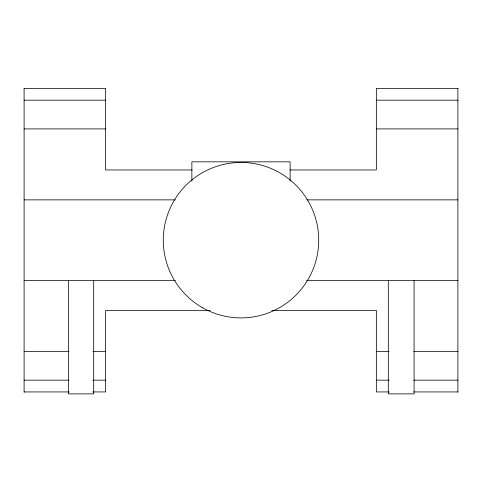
<?xml version="1.0" encoding="UTF-8"?>
<svg xmlns="http://www.w3.org/2000/svg" width="482" height="482" viewBox="0 0 482 482"><rect width="100%" height="100%" fill="white"/><g stroke="black" fill="none" stroke-linecap="round" stroke-linejoin="round"><path stroke-width="0.72" d="M24.1 88.417L105.654 88.417L105.654 169.971L192.125 169.971M457.9 88.417L376.346 88.417L376.346 169.971L289.875 169.971M24.1 100.19L105.654 100.19M376.346 100.19L457.9 100.19M24.1 128.911L105.654 128.911M376.346 128.911L457.9 128.911M24.1 199.861L175.291 199.861M306.709 199.861L457.9 199.861M24.1 280.488L175.478 280.488M306.522 280.488L457.9 280.488M210.17 310.378L105.654 310.378L105.654 391.938L92.936 391.938M271.83 310.378L376.346 310.378L376.346 391.938L389.064 391.938M24.1 351.444L68.992 351.444M92.936 351.444L105.654 351.444M376.346 351.444L389.064 351.444M413.755 351.444L457.9 351.444M24.1 380.165L68.992 380.165M92.936 380.165L105.654 380.165M376.346 380.165L389.064 380.165M413.755 380.165L457.9 380.165M24.1 391.938L68.992 391.938M413.755 391.938L457.9 391.938M457.9 88.134L457.9 392.221M414.086 280.488L414.086 393.866L388.311 393.866L388.311 280.488M290.128 181.22L290.128 161.832L191.872 161.832L191.872 181.22M93.689 280.488L93.689 393.866L68.342 393.866L68.342 280.488M24.1 88.134L24.1 392.221M202.139 307.486A77.723 77.723 0 0 0 318.723 240.175A77.723 77.723 0 0 0 202.139 172.869A77.723 77.723 0 0 0 202.139 307.486"/></g></svg>
